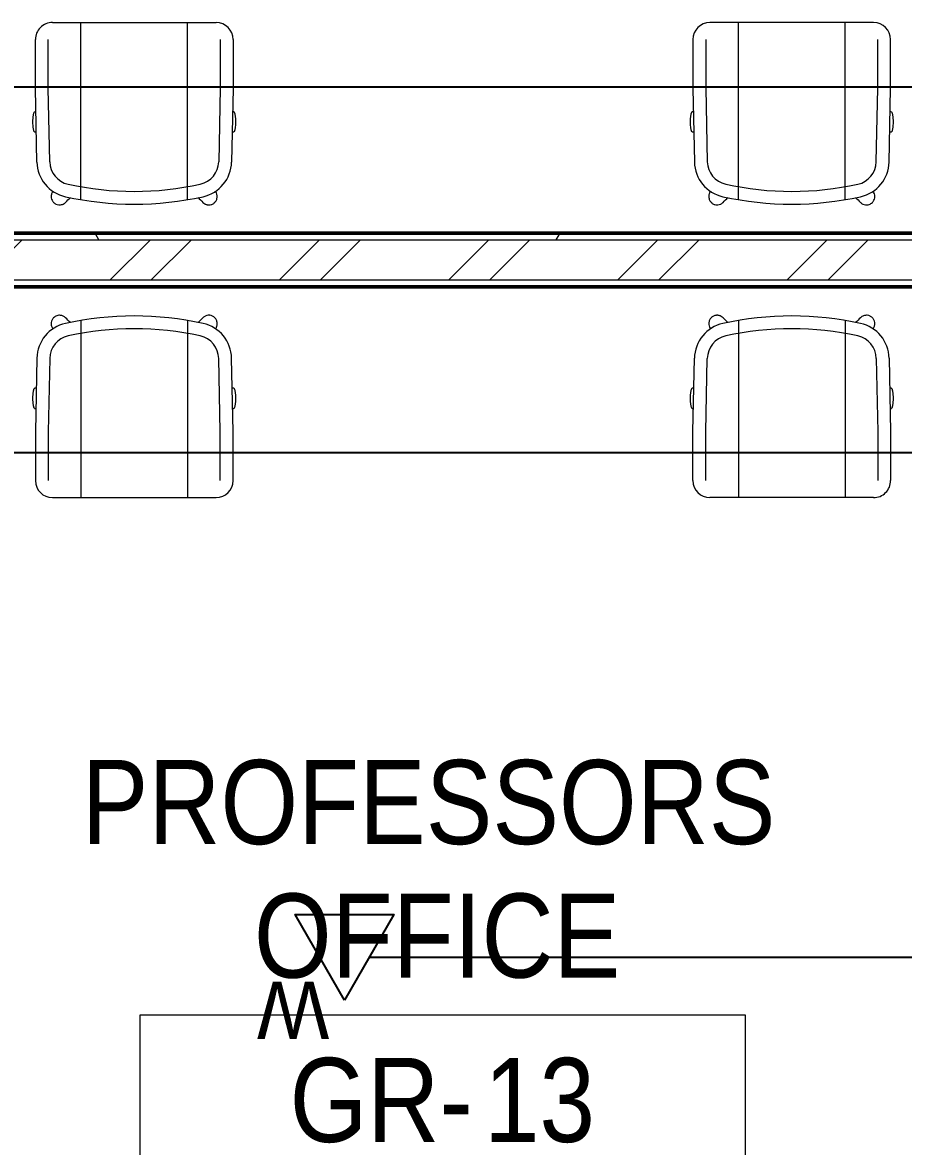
# Model space of a CAD drawing. Header units: millimetres. Extents: x -9358 to 257996, y -67499 to 9117.
# Drawn here: x 35936 to 38554, y -19183 to -15842 of the extents above; entities that cross this region are included whole.
import ezdxf

# ---------------------------------------------------------------- set-up
doc = ezdxf.new("R2010")
doc.units = ezdxf.units.MM
doc.header["$LTSCALE"] = 1000
for name, color, linetype, lineweight in [('A-FRN', 8, 'Continuous', 9), ('A-ROM-NAM', 8, 'Continuous', 9), ('A-WAL-CLD', 8, 'Continuous', 9), ('A-WAL-CMU', 8, 'Continuous', 50), ('A-WAL-PAT-1', 8, 'Continuous', 9)]:
    doc.layers.add(name, color=color, linetype=linetype, lineweight=lineweight)
doc.layers.add('DATANET', color=4, linetype='Continuous')
doc.layers.add('LC-T-OUTLET', color=4, linetype='Continuous')
doc.styles.add('Arial_5', font='arial.ttf', dxfattribs={"width": 0.85, "height": 200})
pattern_1 = [(0, (0, 0), (812.8, 203.2), [33.528, -576.072, 33.528, -576.072, -3251.2]), (0, (0, 0), (812.8, 203.2), [-1219.2, 33.528, -1185.672, 33.528, -576.072, -1422.4]), (0, (0, 0), (812.8, 203.2), [-3048, 33.528, -372.872, 33.528, -982.472]), (120, (304.8, 101.6), (-582.3764, 602.30545), [33.528, -576.072, 33.528, -576.072, -3251.2]), (120, (304.8, 101.6), (-582.3764, 602.30545), [-1219.2, 33.528, -1185.672, 33.528, -576.072, -1422.4]), (120, (304.8, 101.6), (-582.3764, 602.30545), [-3048, 33.528, -372.872, 33.528, -982.472]), (240, (406.4, 508), (-230.4236, -805.50545), [33.528, -576.072, 33.528, -576.072, -3251.2]), (240, (406.4, 508), (-230.4236, -805.50545), [-1219.2, 33.528, -1185.672, 33.528, -576.072, -1422.4]), (240, (406.4, 508), (-230.4236, -805.50545), [-3048, 33.528, -372.872, 33.528, -982.472])]

# ---------------------------------------------------------------- blocks, each defined once
blk = doc.blocks.new('D-W')
at = {"color": 3, "elevation": 0}
blk.add_lwpolyline([(0, 254.5), (146.9, 0), (-146.9, 0), (0, 254.5)], dxfattribs=at)
at = {"layer": 'LC-T-OUTLET', "color": 2}
blk.add_attdef('W', (77.2, 236.3, 0), '', height=170, dxfattribs=at)
blk = doc.blocks.new('Scoop_Conference_Swivel_Chair_14893 - Scoop_Conference_Swivel_Chair_14893-V58-01-Ground Floor Furniture Plan')
at = {"layer": 'A-FRN'}
for p, q in [((243.1, 190.7), (-243.1, 190.7)), ((-158.6, -336.1), (-158.6, 190.7)), ((158.6, -336.1), (158.6, 190.7)), ((-293.9, 139.9), (-293.9, -5.1)), ((-255.8, 139.9), (-255.8, -4.7)), ((255.8, -4.7), (255.8, 139.9)), ((293.9, -5.1), (293.9, 139.9)), ((-293.9, -5.1), (-289.4, -224)), ((-255.8, -4.7), (-251.3, -223.2)), ((251.3, -223.2), (255.8, -4.7)), ((289.4, -224), (293.9, -5.1)), ((-292.5, -74.7), (-296, -74.7)), ((296, -74.7), (292.5, -74.7)), ((-296, -134.7), (-291.2, -134.7)), ((291.2, -134.7), (296, -134.7))]:
    blk.add_line(p, q, dxfattribs=at)
for centre, radius, start, end in [((-243.1, 139.9), 50.8, 90, 180), ((243.1, 139.9), 50.8, 0, 90), ((-181.4, -221.7), 108, 181.1926, 257.6483), ((-181.4, -221.7), 69.8, 181.1926, 257.6483), ((181.4, -221.7), 69.9, 282.3517, 358.8074), ((181.4, -221.7), 108, 282.3517, 358.8074), ((0, 606.8), 918, 257.6483, 282.3517), ((-221.9, -326.6), 24.9, 185.2328, 189), ((0, 606.8), 956.1, 257.6483, 282.3517), ((-221.9, -326.6), 24.9, 221.5152, 225), ((-221.9, -326.6), 24.9, 225, 228.4875), ((-221.9, -326.6), 24.9, 261, 264.7647)]:
    blk.add_arc(centre, radius, start, end, dxfattribs=at)
for points, knots in [([(-296, -134.7), (-296.5, -134.7), (-297.2, -133.8), (-298.3, -130.8), (-299, -127.8), (-299.8, -124.1), (-300.6, -118.4), (-301.3, -110), (-301.3, -99.3), (-300.6, -91), (-299.8, -85.2), (-299, -81.5), (-298.3, -78.5), (-297.2, -75.6), (-296.5, -74.7), (-296, -74.7)], [-1, -1, -1, -1, -0.888889, -0.833333, -0.777778, -0.722222, -0.666667, -0.555556, -0.444444, -0.333333, -0.277778, -0.222222, -0.166667, -0.111111, 0, 0, 0, 0]), ([(296, -74.7), (296.5, -74.7), (297.2, -75.6), (298.3, -78.5), (299, -81.5), (299.8, -85.2), (300.6, -91), (301.3, -99.3), (301.3, -110), (300.6, -118.4), (299.8, -124.1), (299, -127.8), (298.3, -130.8), (297.2, -133.8), (296.5, -134.7), (296, -134.7)], [-1, -1, -1, -1, -0.888889, -0.833333, -0.777778, -0.722222, -0.666667, -0.555556, -0.444444, -0.333333, -0.277778, -0.222222, -0.166667, -0.111111, 0, 0, 0, 0]), ([(-241.4, -311.1), (-242.1, -312.1), (-243.4, -313.9), (-244.9, -316.9), (-245.9, -320), (-246.6, -323.2), (-246.9, -327.5), (-246.1, -333.7), (-242.7, -341.1), (-236.4, -347.4), (-228.3, -351.1), (-219.5, -351.8), (-211.1, -349.5), (-206.3, -346.2), (-204.3, -344.2)], [-0.962776, -0.962776, -0.962776, -0.962776, -0.9166667, -0.875, -0.8333333, -0.7916667, -0.75, -0.6666667, -0.5555556, -0.4444444, -0.3333333, -0.2222222, -0.1111111, 0, 0, 0, 0]), ([(239.5, -344.2), (241.3, -342.3), (244.5, -337.9), (246.9, -330.3), (246.8, -322.4), (244.6, -315.8), (242.3, -312.2), (241.2, -310.9)], [-1, -1, -1, -1, -0.8, -0.6, -0.4, -0.2, -0.0666114, -0.0666114, -0.0666114, -0.0666114]), ([(204.3, -344.2), (206.3, -346.1), (210.8, -349.3), (219.8, -352), (230.2, -350.9), (236.8, -346.8), (239.5, -344.2)], [-1, -1, -1, -1, -0.785714, -0.571429, -0.285714, 0, 0, 0, 0])]:
    blk.add_open_spline(points, degree=3, knots=knots, dxfattribs=at)
for points in [[(-204.3, -344.2), (-199.5, -339.3), (-194.6, -334.4), (-189.8, -329.6)], [(189.8, -329.6), (194.6, -334.4), (199.5, -339.3), (204.3, -344.2)]]:
    blk.add_open_spline(points, degree=3, dxfattribs=at)
blk = doc.blocks.new('Scoop_Conference_Swivel_Chair_14893 - Scoop_Conference_Swivel_Chair_14893-V59-01-Ground Floor Furniture Plan')
at = {"layer": 'A-FRN'}
for p, q in [((-158.6, 336.1), (-158.6, -190.7)), ((158.6, 336.1), (158.6, -190.7)), ((-293.9, 5.1), (-289.4, 224)), ((-255.8, 4.7), (-251.3, 223.2)), ((251.3, 223.2), (255.8, 4.7)), ((289.4, 224), (293.9, 5.1)), ((-291.2, 134.7), (-296, 134.7)), ((296, 134.7), (291.2, 134.7)), ((-296, 74.7), (-292.5, 74.7)), ((292.5, 74.7), (296, 74.7)), ((-293.9, -139.9), (-293.9, 5.1)), ((-255.8, -139.9), (-255.8, 4.7)), ((255.8, 4.7), (255.8, -139.9)), ((293.9, 5.1), (293.9, -139.9)), ((243.1, -190.7), (-243.1, -190.7))]:
    blk.add_line(p, q, dxfattribs=at)
for centre, radius, start, end in [((-221.9, 326.6), 24.9, 135, 138.4848), ((-221.9, 326.6), 24.9, 132.1938, 135), ((-221.9, 326.6), 24.9, 95.2353, 99), ((0, -606.8), 956.1, 77.6483, 102.3517), ((-181.4, 221.7), 107.9, 102.3517, 178.8074), ((-221.9, 326.6), 24.9, 171, 174.7672), ((0, -606.8), 918, 77.6483, 102.3517), ((181.4, 221.7), 108, 1.1926, 77.6483), ((-181.4, 221.7), 69.8, 102.3517, 178.8074), ((181.4, 221.7), 69.9, 1.1926, 77.6483), ((-243.1, -139.9), 50.8, 180, 270), ((243.1, -139.9), 50.8, 270, 0)]:
    blk.add_arc(centre, radius, start, end, dxfattribs=at)
for points, knots in [([(-204.3, 344.2), (-205.8, 345.7), (-208.4, 347.6), (-212.2, 349.6), (-215.3, 350.6), (-218.5, 351.3), (-222.8, 351.6), (-229, 350.8), (-236.4, 347.4), (-242.7, 341.1), (-246.4, 333), (-247.1, 324.2), (-245, 316.6), (-242.4, 312.5), (-241.2, 310.9)], [-1, -1, -1, -1, -0.9166667, -0.875, -0.8333333, -0.7916667, -0.75, -0.6666667, -0.5555556, -0.4444444, -0.3333333, -0.2222222, -0.1111111, -0.0331931, -0.0331931, -0.0331931, -0.0331931]), ([(239.5, 344.2), (237.5, 346.2), (232.8, 349.5), (223.6, 352), (215.1, 351), (208.5, 347.7), (205.6, 345.4), (204.3, 344.2)], [-1, -1, -1, -1, -0.785714, -0.571429, -0.285714, -0.142857, 0, 0, 0, 0]), ([(241.2, 310.9), (243.1, 313.2), (245, 316.7), (246.3, 321.5), (246.9, 325.4), (246.7, 331), (244.5, 337.9), (241.3, 342.3), (239.5, 344.2)], [-0.9333886, -0.9333886, -0.9333886, -0.9333886, -0.7, -0.625, -0.55, -0.4, -0.2, 0, 0, 0, 0]), ([(-296, 74.7), (-296.5, 74.7), (-297.2, 75.6), (-298.3, 78.5), (-299, 81.5), (-299.8, 85.2), (-300.6, 91), (-301.3, 99.3), (-301.3, 110), (-300.6, 118.4), (-299.8, 124.1), (-299, 127.8), (-298.3, 130.8), (-297.2, 133.8), (-296.5, 134.7), (-296, 134.7)], [-1, -1, -1, -1, -0.888889, -0.833333, -0.777778, -0.722222, -0.666667, -0.555556, -0.444444, -0.333333, -0.277778, -0.222222, -0.166667, -0.111111, 0, 0, 0, 0]), ([(296, 134.7), (296.5, 134.7), (297.2, 133.8), (298.3, 130.8), (299, 127.8), (299.8, 124.1), (300.6, 118.4), (301.3, 110), (301.3, 99.3), (300.6, 91), (299.8, 85.2), (299, 81.5), (298.3, 78.5), (297.2, 75.6), (296.5, 74.7), (296, 74.7)], [-1, -1, -1, -1, -0.888889, -0.833333, -0.777778, -0.722222, -0.666667, -0.555556, -0.444444, -0.333333, -0.277778, -0.222222, -0.166667, -0.111111, 0, 0, 0, 0])]:
    blk.add_open_spline(points, degree=3, knots=knots, dxfattribs=at)
for points in [[(-189.8, 329.6), (-194.6, 334.4), (-199.5, 339.3), (-204.3, 344.2)], [(204.3, 344.2), (199.5, 339.3), (194.6, 334.4), (189.8, 329.6)]]:
    blk.add_open_spline(points, degree=3, dxfattribs=at)
blk = doc.blocks.new('Scoop_Conference_Swivel_Chair_14893 - Scoop_Conference_Swivel_Chair_14893-V57-01-Ground Floor Furniture Plan')
at = {"layer": 'A-FRN'}
for p, q in [((-158.6, 336.1), (-158.6, -190.7)), ((158.6, 336.1), (158.6, -190.7)), ((-293.9, 5.1), (-289.4, 224)), ((-255.8, 4.7), (-251.3, 223.2)), ((251.3, 223.2), (255.8, 4.7)), ((289.4, 224), (293.9, 5.1)), ((-291.2, 134.7), (-296, 134.7)), ((296, 134.7), (291.2, 134.7)), ((-296, 74.7), (-292.5, 74.7)), ((292.5, 74.7), (296, 74.7)), ((-293.9, -139.9), (-293.9, 5.1)), ((-255.8, -139.9), (-255.8, 4.7)), ((255.8, 4.7), (255.8, -139.9)), ((293.9, 5.1), (293.9, -139.9)), ((243.1, -190.7), (-243.1, -190.7))]:
    blk.add_line(p, q, dxfattribs=at)
for centre, radius, start, end in [((-221.9, 326.6), 24.9, 135, 138.4848), ((-221.9, 326.6), 24.9, 131.5125, 135), ((-221.9, 326.6), 24.9, 95.2353, 99), ((0, -606.8), 956.1, 77.6483, 102.3517), ((-181.4, 221.7), 107.9, 102.3517, 178.8074), ((-221.9, 326.6), 24.9, 171, 174.7672), ((0, -606.8), 918, 77.6483, 102.3517), ((181.4, 221.7), 108, 1.1926, 77.6483), ((-181.4, 221.7), 69.8, 102.3517, 178.8074), ((181.4, 221.7), 69.9, 1.1926, 77.6483), ((-243.1, -139.9), 50.8, 180, 270), ((243.1, -139.9), 50.8, 270, 0)]:
    blk.add_arc(centre, radius, start, end, dxfattribs=at)
for points, knots in [([(-204.3, 344.2), (-205.8, 345.7), (-208.4, 347.6), (-212.2, 349.6), (-215.3, 350.6), (-218.5, 351.3), (-222.8, 351.6), (-229, 350.8), (-236.4, 347.4), (-242.7, 341.1), (-246.4, 333), (-247.1, 324.2), (-245.1, 316.7), (-242.5, 312.6), (-241.4, 311.1)], [-1, -1, -1, -1, -0.9166667, -0.875, -0.8333333, -0.7916667, -0.75, -0.6666667, -0.5555556, -0.4444444, -0.3333333, -0.2222222, -0.1111111, -0.037224, -0.037224, -0.037224, -0.037224]), ([(239.5, 344.2), (237.5, 346.2), (232.8, 349.5), (223.6, 352), (215.1, 351), (208.5, 347.7), (205.6, 345.4), (204.3, 344.2)], [-1, -1, -1, -1, -0.785714, -0.571429, -0.285714, -0.142857, 0, 0, 0, 0]), ([(241.2, 310.9), (243.1, 313.2), (245, 316.7), (246.3, 321.5), (246.9, 325.4), (246.7, 331), (244.5, 337.9), (241.3, 342.3), (239.5, 344.2)], [-0.9333886, -0.9333886, -0.9333886, -0.9333886, -0.7, -0.625, -0.55, -0.4, -0.2, 0, 0, 0, 0]), ([(-296, 74.7), (-296.5, 74.7), (-297.2, 75.6), (-298.3, 78.5), (-299, 81.5), (-299.8, 85.2), (-300.6, 91), (-301.3, 99.3), (-301.3, 110), (-300.6, 118.4), (-299.8, 124.1), (-299, 127.8), (-298.3, 130.8), (-297.2, 133.8), (-296.5, 134.7), (-296, 134.7)], [-1, -1, -1, -1, -0.888889, -0.833333, -0.777778, -0.722222, -0.666667, -0.555556, -0.444444, -0.333333, -0.277778, -0.222222, -0.166667, -0.111111, 0, 0, 0, 0]), ([(296, 134.7), (296.5, 134.7), (297.2, 133.8), (298.3, 130.8), (299, 127.8), (299.8, 124.1), (300.6, 118.4), (301.3, 110), (301.3, 99.3), (300.6, 91), (299.8, 85.2), (299, 81.5), (298.3, 78.5), (297.2, 75.6), (296.5, 74.7), (296, 74.7)], [-1, -1, -1, -1, -0.888889, -0.833333, -0.777778, -0.722222, -0.666667, -0.555556, -0.444444, -0.333333, -0.277778, -0.222222, -0.166667, -0.111111, 0, 0, 0, 0])]:
    blk.add_open_spline(points, degree=3, knots=knots, dxfattribs=at)
for points in [[(-189.8, 329.6), (-194.6, 334.4), (-199.5, 339.3), (-204.3, 344.2)], [(204.3, 344.2), (199.5, 339.3), (194.6, 334.4), (189.8, 329.6)]]:
    blk.add_open_spline(points, degree=3, dxfattribs=at)
blk = doc.blocks.new('Scoop_Conference_Swivel_Chair_14893 - Scoop_Conference_Swivel_Chair_14893-V60-01-Ground Floor Furniture Plan')
at = {"layer": 'A-FRN'}
for p, q in [((243.1, 190.7), (-243.1, 190.7)), ((-158.6, -336.1), (-158.6, 190.7)), ((158.6, -336.1), (158.6, 190.7)), ((-293.9, 139.9), (-293.9, -5.1)), ((-255.8, 139.9), (-255.8, -4.7)), ((255.8, -4.7), (255.8, 139.9)), ((293.9, -5.1), (293.9, 139.9)), ((-293.9, -5.1), (-289.4, -224)), ((-255.8, -4.7), (-251.3, -223.2)), ((251.3, -223.2), (255.8, -4.7)), ((289.4, -224), (293.9, -5.1)), ((-292.5, -74.7), (-296, -74.7)), ((296, -74.7), (292.5, -74.7)), ((-296, -134.7), (-291.2, -134.7)), ((291.2, -134.7), (296, -134.7))]:
    blk.add_line(p, q, dxfattribs=at)
for centre, radius, start, end in [((-243.1, 139.9), 50.8, 90, 180), ((243.1, 139.9), 50.8, 0, 90), ((-181.4, -221.7), 108, 181.1926, 257.6483), ((-181.4, -221.7), 69.8, 181.1926, 257.6483), ((181.4, -221.7), 69.9, 282.3517, 358.8074), ((181.4, -221.7), 108, 282.3517, 358.8074), ((0, 606.8), 918, 257.6483, 282.3517), ((-221.9, -326.6), 24.9, 185.2328, 189), ((0, 606.8), 956.1, 257.6483, 282.3517), ((-221.9, -326.6), 24.9, 221.5152, 225), ((-221.9, -326.6), 24.9, 225, 227.8062), ((-221.9, -326.6), 24.9, 261, 264.7647)]:
    blk.add_arc(centre, radius, start, end, dxfattribs=at)
for points, knots in [([(-296, -134.7), (-296.5, -134.7), (-297.2, -133.8), (-298.3, -130.8), (-299, -127.8), (-299.8, -124.1), (-300.6, -118.4), (-301.3, -110), (-301.3, -99.3), (-300.6, -91), (-299.8, -85.2), (-299, -81.5), (-298.3, -78.5), (-297.2, -75.6), (-296.5, -74.7), (-296, -74.7)], [-1, -1, -1, -1, -0.888889, -0.833333, -0.777778, -0.722222, -0.666667, -0.555556, -0.444444, -0.333333, -0.277778, -0.222222, -0.166667, -0.111111, 0, 0, 0, 0]), ([(296, -74.7), (296.5, -74.7), (297.2, -75.6), (298.3, -78.5), (299, -81.5), (299.8, -85.2), (300.6, -91), (301.3, -99.3), (301.3, -110), (300.6, -118.4), (299.8, -124.1), (299, -127.8), (298.3, -130.8), (297.2, -133.8), (296.5, -134.7), (296, -134.7)], [-1, -1, -1, -1, -0.888889, -0.833333, -0.777778, -0.722222, -0.666667, -0.555556, -0.444444, -0.333333, -0.277778, -0.222222, -0.166667, -0.111111, 0, 0, 0, 0]), ([(-241.2, -310.9), (-242, -311.9), (-243.3, -313.8), (-244.9, -316.9), (-245.9, -320), (-246.6, -323.2), (-246.9, -327.5), (-246.1, -333.7), (-242.7, -341.1), (-236.4, -347.4), (-228.3, -351.1), (-219.5, -351.8), (-211.1, -349.5), (-206.3, -346.2), (-204.3, -344.2)], [-0.9668069, -0.9668069, -0.9668069, -0.9668069, -0.9166667, -0.875, -0.8333333, -0.7916667, -0.75, -0.6666667, -0.5555556, -0.4444444, -0.3333333, -0.2222222, -0.1111111, 0, 0, 0, 0]), ([(239.5, -344.2), (241.3, -342.3), (244.5, -337.9), (246.9, -330.3), (246.8, -322.4), (244.6, -315.8), (242.3, -312.2), (241.2, -310.9)], [-1, -1, -1, -1, -0.8, -0.6, -0.4, -0.2, -0.0666114, -0.0666114, -0.0666114, -0.0666114]), ([(204.3, -344.2), (206.3, -346.1), (210.8, -349.3), (219.8, -352), (230.2, -350.9), (236.8, -346.8), (239.5, -344.2)], [-1, -1, -1, -1, -0.785714, -0.571429, -0.285714, 0, 0, 0, 0])]:
    blk.add_open_spline(points, degree=3, knots=knots, dxfattribs=at)
for points in [[(-204.3, -344.2), (-199.5, -339.3), (-194.6, -334.4), (-189.8, -329.6)], [(189.8, -329.6), (194.6, -334.4), (199.5, -339.3), (204.3, -344.2)]]:
    blk.add_open_spline(points, degree=3, dxfattribs=at)
blk = doc.blocks.new('M_Room Tag_Small - M_Room Tag_Small-919701-01-Ground Floor Furniture Plan')
at = {"layer": 'A-ROM-NAM'}
for p, q in [((9, 2.5), (-9, 2.5)), ((-9, 2.5), (-9, -2.5)), ((9, -2.5), (9, 2.5)), ((-9, -2.5), (9, -2.5))]:
    blk.add_line(p, q, dxfattribs=at)
blk = doc.blocks.new('G')
at = {"layer": 'A-WAL-PAT-1'}
h = blk.add_hatch(dxfattribs=at)
h.set_pattern_fill('FP_2', color=256, style=0, pattern_type=2)
h.set_pattern_definition(pattern_1)
h.paths.add_polyline_path([(34270, -16340), (40220, -16340), (40220, -16320), (34270, -16320)], flags=0)
h = blk.add_hatch(dxfattribs=at)
h.set_pattern_fill('FP_1', color=256, style=0, pattern_type=2)
h.set_pattern_definition([(45, (0, 0), (-251.4472, 251.4472), []), (45, (0, 381), (-251.4472, 251.4472), [])])
h.paths.add_polyline_path([(34250, -16460), (40240, -16460), (40240, -16340), (34250, -16340)], flags=0)
h = blk.add_hatch(dxfattribs=at)
h.set_pattern_fill('FP_2', color=256, style=0, pattern_type=2)
h.set_pattern_definition(pattern_1)
h.paths.add_polyline_path([(34270, -16480), (40220, -16480), (40220, -16460), (34270, -16460)], flags=0)
at = {"layer": 'A-WAL-CLD'}
for p, q in [((34250, -16340), (40240, -16340)), ((40240, -16460), (34250, -16460))]:
    blk.add_line(p, q, dxfattribs=at)
at = {"layer": 'A-WAL-CMU'}
for p, q in [((40220, -16320), (34270, -16320)), ((34270, -16480), (40220, -16480))]:
    blk.add_line(p, q, dxfattribs=at)
at = {"layer": 'A-FRN'}
for name, p, rotation in [('Scoop_Conference_Swivel_Chair_14893 - Scoop_Conference_Swivel_Chair_14893-V57-01-Ground Floor Furniture Plan', (36267.9, -15884.5), 179.9999650682396), ('Scoop_Conference_Swivel_Chair_14893 - Scoop_Conference_Swivel_Chair_14893-V60-01-Ground Floor Furniture Plan', (38222.1, -15884.5), 3.4931760347e-05), ('Scoop_Conference_Swivel_Chair_14893 - Scoop_Conference_Swivel_Chair_14893-V58-01-Ground Floor Furniture Plan', (36267.9, -16915.5), 180.0000349317603), ('Scoop_Conference_Swivel_Chair_14893 - Scoop_Conference_Swivel_Chair_14893-V59-01-Ground Floor Furniture Plan', (38222.1, -16915.5), 359.9999650682396)]:
    blk.add_blockref(name, p, dxfattribs=dict(at, rotation=rotation))
at = {"layer": 'A-ROM-NAM', "xscale": 99.99999999999991, "yscale": 99.99999999999991, "zscale": 99.99999999999991}
blk.add_blockref('M_Room Tag_Small - M_Room Tag_Small-919701-01-Ground Floor Furniture Plan', (37184.5, -18894.8), dxfattribs=at)
at = {"layer": 'A-ROM-NAM', "char_height": 250, "attachment_point": 1, "style": 'Arial_5'}
for s, insert, width in [('PROFESSORS', (36111.8, -17886.1), 2633.543), ('OFFICE', (36623.8, -18283), 1392.531), ('GR-', (36729.7, -18771.6), 699.873), ('13', (37307.1, -18771.6), 418.481)]:
    blk.add_mtext(s, dxfattribs=dict(at, insert=insert, width=width))

msp = doc.modelspace()

# ---------------------------------------------------------------- block references
msp.add_blockref('G', (0, -148.1))

# ---------------------------------------------------------------- next in the draw order: linework, layer by layer
at = {"layer": 'DATANET', "color": 3, "ltscale": 50}
msp.add_line((36966.5, -18620.3), (42515, -18620.3), dxfattribs=at)
at = {"layer": 'DATANET', "color": 3}
for points in [[(34987.5, -16360.9), (35281, -16366.1), (35281, -16033.1), (42515, -16033.1)], [(42515, -17121.1), (35296.4, -17121.1), (35296.4, -16730.2), (35090.5, -16730.2)]]:
    msp.add_lwpolyline(points, dxfattribs=at)

# ---------------------------------------------------------------- next in the draw order: block references
ref = msp.add_blockref('D-W', (36893, -18493.1, 0), dxfattribs=dict(at, rotation=180))
ref.add_attrib('W', 'W', (36847.6, -18693.1), dxfattribs={"layer": 'LC-T-OUTLET', "color": 3, "height": 170, "rotation": 180})

doc.saveas('drawing.dxf')
